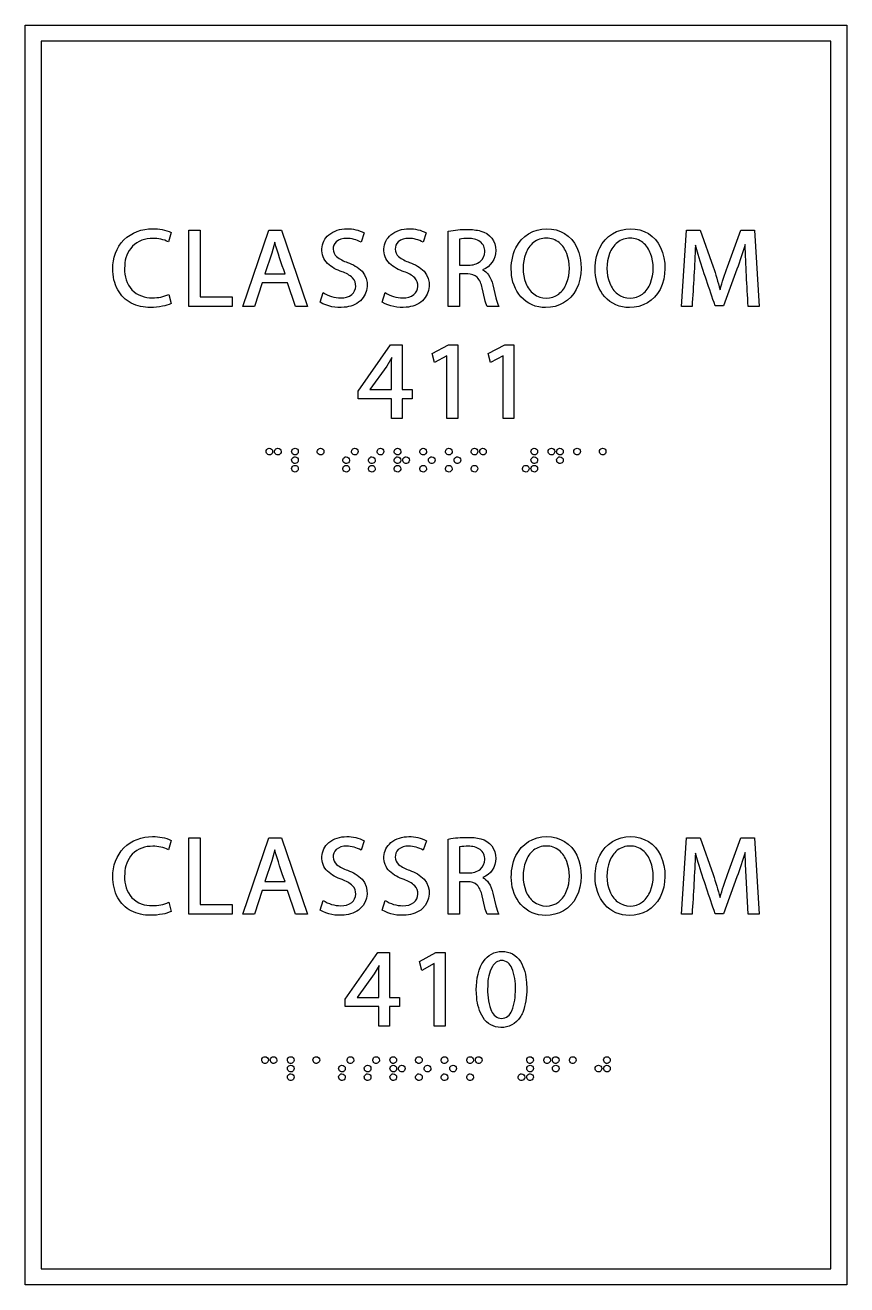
# Model space of a CAD drawing. Header units: inches. Extents: x 0.3 to 10, y 0.3 to 15.1.
import ezdxf

# ---------------------------------------------------------------- set-up
doc = ezdxf.new("R2010")
doc.units = ezdxf.units.IN
doc.header["$MEASUREMENT"] = 0
doc.layers.add('Layer 1', color=7, linetype='Continuous')

msp = doc.modelspace()

# ---------------------------------------------------------------- linework, layer by layer
at = {"layer": 'Layer 1'}
for points in [[(0.342, 15.082), (9.967, 15.082), (9.967, 0.332), (0.342, 0.332)], [(0.53, 14.895), (0.53, 0.52), (9.78, 0.52), (9.78, 14.895)], [(2.392, 11.903), (2.766, 11.903), (2.766, 11.79), (2.261, 11.79), (2.261, 12.683), (2.392, 12.683)], [(3.416, 12.066), (3.119, 12.066), (3.028, 11.79), (2.892, 11.79), (3.195, 12.683), (3.345, 12.683), (3.649, 11.79), (3.509, 11.79)], [(4.633, 10.708), (4.241, 10.708), (4.241, 10.795), (4.622, 11.34), (4.759, 11.34), (4.759, 10.815), (4.877, 10.815), (4.877, 10.708), (4.759, 10.708), (4.759, 10.478), (4.633, 10.478)], [(5.282, 11.211), (5.136, 11.132), (5.109, 11.237), (5.301, 11.34), (5.41, 11.34), (5.41, 10.478), (5.282, 10.478)], [(5.94, 11.211), (5.794, 11.132), (5.767, 11.237), (5.96, 11.34), (6.068, 11.34), (6.068, 10.478), (5.94, 10.478)], [(2.392, 4.785), (2.766, 4.785), (2.766, 4.673), (2.261, 4.673), (2.261, 5.565), (2.392, 5.565)], [(3.416, 4.948), (3.118, 4.948), (3.028, 4.673), (2.892, 4.673), (3.195, 5.565), (3.345, 5.565), (3.649, 4.673), (3.509, 4.673)], [(4.484, 3.59), (4.092, 3.59), (4.092, 3.677), (4.473, 4.222), (4.61, 4.222), (4.61, 3.697), (4.728, 3.697), (4.728, 3.59), (4.61, 3.59), (4.61, 3.36), (4.484, 3.36)], [(5.133, 4.093), (4.987, 4.014), (4.96, 4.119), (5.153, 4.222), (5.261, 4.222), (5.261, 3.36), (5.133, 3.36)]]:
    msp.add_lwpolyline(points, close=True, dxfattribs=at)
for points in [[(2.024, 11.93), (2.052, 11.823, -0.074709), (1.952, 11.791, -0.050132), (1.81, 11.777, -0.122538), (1.584, 11.829, -0.147035), (1.427, 11.982, -0.127841), (1.369, 12.229, -0.200397), (1.498, 12.568, -0.1986), (1.835, 12.698, -0.118315), (2.053, 12.654), (2.021, 12.545, 0.121212), (1.839, 12.585, 0.205315), (1.598, 12.493, 0.183165), (1.508, 12.267), (1.506, 12.233, 0.192001), (1.592, 11.983, 0.208369), (1.834, 11.89, 0.116464)], [(4.106, 12.586, 0.19624), (3.985, 12.546, 0.431399), (3.989, 12.373, 0.086932), (4.118, 12.304, -0.113639), (4.289, 12.2, -0.401475), (4.269, 11.855, -0.166539), (4.079, 11.78, -0.162825), (3.798, 11.838), (3.832, 11.951, 0.141895), (4.04, 11.889, 0.173139), (4.169, 11.928, 0.418625), (4.178, 12.124, 0.104018), (4.055, 12.195, -0.109651), (3.883, 12.293, -0.438667), (3.899, 12.628, -0.177227), (4.11, 12.698, -0.132972), (4.314, 12.65), (4.277, 12.54, 0.134777)], [(4.833, 12.586, 0.196445), (4.713, 12.546, 0.43235), (4.716, 12.373, 0.087104), (4.846, 12.304, -0.113948), (5.016, 12.2, -0.400426), (4.996, 11.855, -0.166542), (4.806, 11.78, -0.162748), (4.526, 11.838), (4.559, 11.951, 0.141897), (4.767, 11.889, 0.173114), (4.896, 11.928, 0.419682), (4.906, 12.124, 0.104018), (4.782, 12.195, -0.109756), (4.61, 12.293, -0.438568), (4.626, 12.628, -0.177393), (4.837, 12.698, -0.132988), (5.041, 12.65), (5.004, 12.54, 0.134632)], [(5.701, 12.218, -0.133645), (5.771, 12.158, -0.095436), (5.819, 12.042), (5.856, 11.889, 0.066797), (5.892, 11.79), (5.756, 11.79, -0.071384), (5.727, 11.87), (5.694, 12.007, 0.142311), (5.637, 12.131, 0.188391), (5.527, 12.17), (5.43, 12.17), (5.43, 11.79), (5.299, 11.79), (5.299, 12.67, -0.051314), (5.524, 12.69, -0.067645), (5.678, 12.672, -0.357956), (5.855, 12.443, -0.313029)], [(6.452, 12.698, -0.297862), (6.805, 12.48, -0.220164), (6.798, 11.988, -0.286944), (6.439, 11.776, -0.217994), (6.149, 11.902, -0.169136), (6.038, 12.189, -0.133689), (6.091, 12.476, -0.291198)], [(7.434, 12.698, -0.297903), (7.786, 12.48, -0.220392), (7.78, 11.988, -0.28671), (7.421, 11.776, -0.21794), (7.131, 11.902, -0.169302), (7.02, 12.189, -0.133552), (7.073, 12.476, -0.291019)], [(3.148, 12.172), (3.387, 12.172, -0.021661), (3.267, 12.543), (3.23, 12.413)], [(5.43, 12.577), (5.43, 12.273), (5.536, 12.273, 0.174953), (5.674, 12.316, 0.226484), (5.725, 12.43, 0.244553), (5.673, 12.547, 0.15572), (5.532, 12.585, 0.047215)], [(6.447, 12.588, 0.171131), (6.297, 12.538, 0.135016), (6.206, 12.409, 0.18274), (6.207, 12.06, 0.132252), (6.3, 11.935, 0.332607), (6.592, 11.934, 0.134463), (6.685, 12.062, 0.182045), (6.687, 12.407, 0.130617), (6.597, 12.536, 0.174614)], [(7.429, 12.588, 0.171345), (7.279, 12.538, 0.134656), (7.188, 12.409, 0.183688), (7.19, 12.06, 0.132048), (7.282, 11.935, 0.332614), (7.574, 11.934, 0.134863), (7.667, 12.062, 0.181504), (7.669, 12.407, 0.130898), (7.579, 12.536, 0.174587)], [(8.777, 12.513, -0.011592), (8.68, 12.226), (8.523, 11.796), (8.425, 11.796, -0.005798), (8.224, 12.396), (8.194, 12.505, -0.006752), (8.154, 11.79), (8.029, 11.79), (8.091, 12.683), (8.25, 12.683), (8.401, 12.254, -0.015694), (8.483, 11.985, -0.019551), (8.568, 12.254), (8.726, 12.683), (8.885, 12.683), (8.941, 11.79), (8.812, 11.79, -0.009792)], [(4.381, 10.815), (4.633, 10.815, -0.008248), (4.636, 11.189), (4.58, 11.091)], [(3.241, 10.089, -0.669236), (3.175, 10.061, -0.669118), (3.202, 10.128, -0.415898)], [(3.341, 10.089, -0.66917), (3.275, 10.061, -0.669118), (3.302, 10.128, -0.415829)], [(3.542, 10.089, -0.669236), (3.475, 10.061, -0.669118), (3.503, 10.128, -0.415898)], [(3.842, 10.089, -0.669236), (3.775, 10.061, -0.669118), (3.803, 10.128, -0.415898)], [(4.242, 10.089, -0.66917), (4.176, 10.061, -0.669118), (4.203, 10.128, -0.415829)], [(4.543, 10.089, -0.66917), (4.476, 10.061, -0.669118), (4.504, 10.128, -0.415829)], [(4.743, 10.089, -0.669236), (4.677, 10.061, -0.669118), (4.704, 10.128, -0.415898)], [(5.044, 10.089, -0.669236), (4.977, 10.061, -0.669118), (5.005, 10.128, -0.415898)], [(5.344, 10.089, -0.669236), (5.277, 10.061, -0.669118), (5.305, 10.128, -0.415898)], [(5.644, 10.089, -0.669236), (5.578, 10.061, -0.669118), (5.605, 10.128, -0.415898)], [(5.744, 10.089, -0.66917), (5.678, 10.061, -0.669118), (5.705, 10.128, -0.415829)], [(6.345, 10.089, -0.66917), (6.279, 10.061, -0.669118), (6.306, 10.128, -0.415829)], [(6.546, 10.089, -0.669236), (6.479, 10.061, -0.669118), (6.507, 10.128, -0.415898)], [(6.646, 10.089, -0.66917), (6.579, 10.061, -0.669118), (6.607, 10.128, -0.415829)], [(6.846, 10.089, -0.669236), (6.779, 10.061, -0.669118), (6.807, 10.128, -0.415898)], [(7.146, 10.089, -0.669236), (7.08, 10.061, -0.669118), (7.107, 10.128, -0.415898)], [(3.542, 9.989, -0.669181), (3.475, 9.961, -0.669187), (3.503, 10.028, -0.415887)], [(3.542, 9.889, -0.669181), (3.475, 9.861, -0.669247), (3.503, 9.928, -0.416)], [(4.142, 9.989, -0.669181), (4.076, 9.961, -0.669187), (4.103, 10.028, -0.415887)], [(4.142, 9.889, -0.669181), (4.076, 9.861, -0.669247), (4.103, 9.928, -0.416)], [(4.443, 9.989, -0.669181), (4.376, 9.961, -0.669187), (4.404, 10.028, -0.415887)], [(4.443, 9.889, -0.669181), (4.376, 9.861, -0.669247), (4.404, 9.928, -0.416)], [(4.743, 9.989, -0.669181), (4.677, 9.961, -0.669187), (4.704, 10.028, -0.415887)], [(4.743, 9.889, -0.669181), (4.677, 9.861, -0.669247), (4.704, 9.928, -0.416)], [(4.843, 9.989, -0.669115), (4.777, 9.961, -0.669187), (4.804, 10.028, -0.415806)], [(5.044, 9.889, -0.669181), (4.977, 9.861, -0.669247), (5.005, 9.928, -0.416)], [(5.144, 9.989, -0.669115), (5.077, 9.961, -0.669187), (5.105, 10.028, -0.415806)], [(5.344, 9.889, -0.669181), (5.277, 9.861, -0.669247), (5.305, 9.928, -0.416)], [(5.444, 9.989, -0.669115), (5.377, 9.961, -0.669187), (5.405, 10.028, -0.415806)], [(5.644, 9.889, -0.669181), (5.578, 9.861, -0.669247), (5.605, 9.928, -0.416)], [(6.245, 9.889, -0.669181), (6.179, 9.861, -0.669247), (6.206, 9.928, -0.416)], [(6.345, 9.989, -0.669115), (6.279, 9.961, -0.669187), (6.306, 10.028, -0.415806)], [(6.345, 9.889, -0.669115), (6.279, 9.861, -0.669247), (6.306, 9.928, -0.415898)], [(6.646, 9.989, -0.669115), (6.579, 9.961, -0.669187), (6.607, 10.028, -0.415806)], [(2.024, 4.812), (2.051, 4.705, -0.077497), (1.952, 4.673, -0.050576), (1.811, 4.659, -0.122427), (1.584, 4.711, -0.147673), (1.428, 4.864, -0.127162), (1.369, 5.111, -0.20178), (1.499, 5.45, -0.199001), (1.835, 5.58, -0.119784), (2.053, 5.536), (2.021, 5.427, 0.119458), (1.839, 5.467, 0.205575), (1.597, 5.375, 0.183335), (1.508, 5.148), (1.507, 5.115, 0.190827), (1.592, 4.865, 0.208585), (1.833, 4.772, 0.114951)], [(4.106, 5.468, 0.197022), (3.985, 5.428, 0.432794), (3.989, 5.255, 0.086734), (4.118, 5.186, -0.113231), (4.288, 5.082, -0.402808), (4.268, 4.737, -0.167338), (4.078, 4.662, -0.161173), (3.798, 4.72), (3.832, 4.833, 0.142377), (4.04, 4.771, 0.172392), (4.169, 4.81, 0.419441), (4.178, 5.005, 0.101488), (4.055, 5.077, -0.110248), (3.883, 5.175, -0.438587), (3.898, 5.51, -0.177065), (4.109, 5.58, -0.133857), (4.314, 5.532), (4.277, 5.422, 0.136967)], [(4.833, 5.468, 0.197007), (4.712, 5.428, 0.431408), (4.716, 5.255, 0.086897), (4.845, 5.186, -0.114151), (5.016, 5.082, -0.397645), (4.996, 4.737, -0.167333), (4.806, 4.662, -0.161151), (4.525, 4.72), (4.559, 4.833, 0.138815), (4.767, 4.771, 0.172369), (4.896, 4.81, 0.417627), (4.906, 5.006, 0.103853), (4.782, 5.077, -0.109758), (4.61, 5.175, -0.436596), (4.626, 5.51, -0.177906), (4.837, 5.58, -0.132412), (5.042, 5.532), (5.004, 5.422, 0.140571)], [(5.702, 5.1, -0.130672), (5.771, 5.04, -0.094704), (5.82, 4.919), (5.857, 4.771, 0.068787), (5.892, 4.673), (5.755, 4.673, -0.0632), (5.727, 4.752), (5.694, 4.889, 0.137556), (5.637, 5.013, 0.188799), (5.527, 5.052), (5.43, 5.052), (5.43, 4.673), (5.299, 4.673), (5.299, 5.552, -0.047701), (5.524, 5.572, -0.067758), (5.679, 5.554, -0.357796), (5.855, 5.325, -0.31492)], [(5.43, 5.459), (5.43, 5.155), (5.536, 5.155, 0.174611), (5.675, 5.199, 0.22672), (5.725, 5.312, 0.244602), (5.673, 5.429, 0.157097), (5.533, 5.467, 0.047921)], [(6.452, 5.58, -0.297836), (6.805, 5.362, -0.219339), (6.798, 4.87, -0.286705), (6.438, 4.658, -0.217258), (6.149, 4.784, -0.167554), (6.039, 5.067, -0.131161), (6.091, 5.358, -0.291487)], [(6.447, 5.47, 0.170675), (6.296, 5.42, 0.135133), (6.206, 5.291, 0.182529), (6.208, 4.942, 0.132687), (6.3, 4.817, 0.332697), (6.592, 4.816, 0.134921), (6.685, 4.944, 0.182582), (6.687, 5.289, 0.130628), (6.597, 5.418, 0.174521)], [(7.434, 5.58, -0.297847), (7.786, 5.362, -0.219347), (7.78, 4.87, -0.286307), (7.421, 4.658, -0.217476), (7.131, 4.784, -0.181166), (7.019, 5.111, -0.115449), (7.073, 5.358, -0.291491)], [(7.429, 5.47, 0.170667), (7.278, 5.42, 0.135133), (7.188, 5.291, 0.182529), (7.19, 4.942, 0.132687), (7.281, 4.817, 0.3327), (7.574, 4.816, 0.134746), (7.666, 4.944, 0.184536), (7.669, 5.289, 0.130628), (7.579, 5.418, 0.174515)], [(8.777, 5.396, -0.01125), (8.68, 5.108), (8.523, 4.678), (8.425, 4.678, -0.00632), (8.225, 5.278), (8.193, 5.387, -0.007625), (8.154, 4.673), (8.029, 4.673), (8.091, 5.565), (8.25, 5.565), (8.401, 5.136, -0.014153), (8.483, 4.867, -0.016491), (8.568, 5.136), (8.726, 5.565), (8.885, 5.565), (8.941, 4.673), (8.812, 4.673), (8.78, 5.259)], [(3.148, 5.054), (3.386, 5.054, -0.01989), (3.267, 5.425), (3.23, 5.295)], [(5.929, 4.236, -0.270673), (6.143, 4.119, -0.12346), (6.215, 3.871), (6.217, 3.8, -0.099813), (6.17, 3.522, -0.044337), (6.139, 3.465, -0.267111), (5.915, 3.346, -0.26451), (5.706, 3.462, -0.12097), (5.632, 3.697, -0.125944), (5.677, 4.059, -0.048233), (5.711, 4.119, -0.256838)], [(4.232, 3.697), (4.484, 3.697, -0.009187), (4.487, 4.071), (4.431, 3.973)], [(5.922, 4.13, 0.268452), (5.816, 4.061, 0.12786), (5.76, 3.831, 0.101243), (5.796, 3.556), (5.804, 3.537, 0.295475), (5.921, 3.452, 0.312635), (6.043, 3.542, 0.097729), (6.085, 3.795, 0.100573), (6.044, 4.041, 0.312438)], [(3.191, 2.964, -0.669236), (3.125, 2.936, -0.669118), (3.152, 3.003, -0.415898)], [(3.291, 2.964, -0.66917), (3.225, 2.936, -0.669118), (3.252, 3.003, -0.415829)], [(3.492, 2.964, -0.669236), (3.425, 2.936, -0.669118), (3.453, 3.003, -0.415898)], [(3.792, 2.964, -0.669236), (3.725, 2.936, -0.669118), (3.753, 3.003, -0.415898)], [(4.192, 2.964, -0.66917), (4.126, 2.936, -0.669118), (4.153, 3.003, -0.415829)], [(4.493, 2.964, -0.66917), (4.426, 2.936, -0.669118), (4.454, 3.003, -0.415829)], [(4.693, 2.964, -0.669236), (4.627, 2.936, -0.669118), (4.654, 3.003, -0.415898)], [(4.994, 2.964, -0.669236), (4.927, 2.936, -0.669118), (4.955, 3.003, -0.415898)], [(5.294, 2.964, -0.669236), (5.227, 2.936, -0.669118), (5.255, 3.003, -0.415898)], [(5.594, 2.964, -0.669236), (5.528, 2.936, -0.669118), (5.555, 3.003, -0.415898)], [(5.694, 2.964, -0.66917), (5.628, 2.936, -0.669118), (5.655, 3.003, -0.415829)], [(6.295, 2.964, -0.66917), (6.229, 2.936, -0.669118), (6.256, 3.003, -0.415829)], [(6.496, 2.964, -0.669236), (6.429, 2.936, -0.669118), (6.457, 3.003, -0.415898)], [(6.596, 2.964, -0.66917), (6.529, 2.936, -0.669118), (6.557, 3.003, -0.415829)], [(6.796, 2.964, -0.669236), (6.729, 2.936, -0.669118), (6.757, 3.003, -0.415898)], [(7.196, 2.964, -0.66917), (7.13, 2.936, -0.669118), (7.157, 3.003, -0.415829)], [(3.492, 2.864, -0.669181), (3.425, 2.836, -0.669187), (3.453, 2.903, -0.415887)], [(3.492, 2.764, -0.669181), (3.425, 2.736, -0.669247), (3.453, 2.803, -0.416)], [(4.092, 2.864, -0.669181), (4.026, 2.836, -0.669187), (4.053, 2.903, -0.415887)], [(4.092, 2.764, -0.669181), (4.026, 2.736, -0.669247), (4.053, 2.803, -0.416)], [(4.393, 2.864, -0.669181), (4.326, 2.836, -0.669187), (4.354, 2.903, -0.415887)], [(4.393, 2.764, -0.669181), (4.326, 2.736, -0.669247), (4.354, 2.803, -0.416)], [(4.693, 2.864, -0.669181), (4.627, 2.836, -0.669187), (4.654, 2.903, -0.415887)], [(4.693, 2.764, -0.669181), (4.627, 2.736, -0.669247), (4.654, 2.803, -0.416)], [(4.793, 2.864, -0.669115), (4.727, 2.836, -0.669187), (4.754, 2.903, -0.415806)], [(4.994, 2.764, -0.669181), (4.927, 2.736, -0.669247), (4.955, 2.803, -0.416)], [(5.094, 2.864, -0.669115), (5.027, 2.836, -0.669187), (5.055, 2.903, -0.415806)], [(5.294, 2.764, -0.669181), (5.227, 2.736, -0.669247), (5.255, 2.803, -0.416)], [(5.394, 2.864, -0.669115), (5.327, 2.836, -0.669187), (5.355, 2.903, -0.415806)], [(5.594, 2.764, -0.669181), (5.528, 2.736, -0.669247), (5.555, 2.803, -0.416)], [(6.195, 2.764, -0.669181), (6.129, 2.736, -0.669247), (6.156, 2.803, -0.416)], [(6.295, 2.864, -0.669115), (6.229, 2.836, -0.669187), (6.256, 2.903, -0.415806)], [(6.295, 2.764, -0.669115), (6.229, 2.736, -0.669247), (6.256, 2.803, -0.415898)], [(6.596, 2.864, -0.669115), (6.529, 2.836, -0.669187), (6.557, 2.903, -0.415806)], [(7.096, 2.864, -0.669181), (7.03, 2.836, -0.669187), (7.057, 2.903, -0.415887)], [(7.196, 2.864, -0.669115), (7.13, 2.836, -0.669187), (7.157, 2.903, -0.415806)]]:
    msp.add_lwpolyline(points, format="xyb", close=True, dxfattribs=at)

doc.saveas('drawing.dxf')
